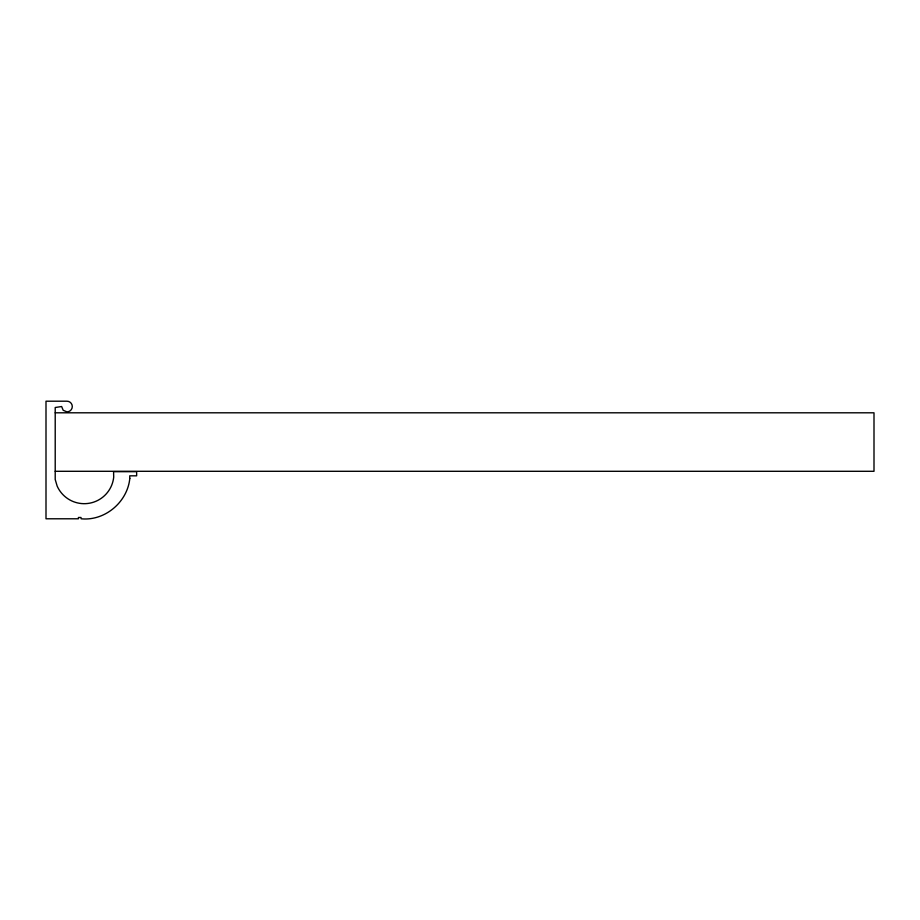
<?xml version="1.0" encoding="UTF-8"?>
<svg xmlns="http://www.w3.org/2000/svg" width="920" height="920" viewBox="0 0 920 920"><rect width="100%" height="100%" fill="white"/><g stroke="black" fill="none" stroke-linecap="round" stroke-linejoin="round"><path stroke-width="1.38" d="M55.211 412.804L874 412.804L874 471.293L55.211 471.293M129.8 478.503C127.431 502.113 104.891 521.191 81.132 518.788L81.006 517.488L78.407 517.488L78.407 518.788L46 518.788L46 401.2L66.964 401.2A5.324 5.324 0 0 1 72.289 406.525A5.324 5.324 0 0 1 66.964 411.861L63.192 410.297L61.64 406.525L55.211 407.514L55.211 479.504L57.155 486.082A29.635 29.635 0 0 0 113.712 477.135L113.574 471.672L136.643 471.672L136.643 475.824L129.731 475.824L129.8 478.503"/></g></svg>
